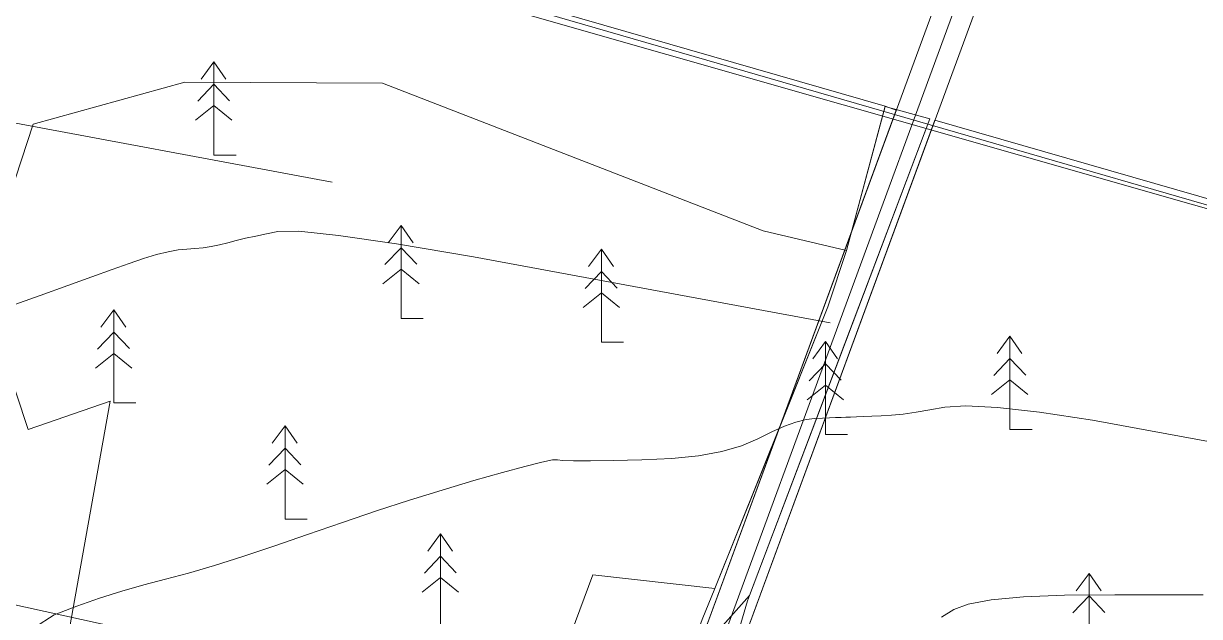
# Model space of a CAD drawing. Header units: metres. Extents: x 533049 to 537618, y 1849954 to 1852676.
# Drawn here: x 535111.4 to 535334.5, y 1851996.4 to 1852108.9 of the extents above; entities that cross this region are included whole.
import ezdxf

# ---------------------------------------------------------------- set-up
doc = ezdxf.new("R2010")
doc.units = ezdxf.units.M
doc.header["$LTSCALE"] = 2
for name, color, linetype, lineweight in [('13', 7, 'Continuous', 13), ('20', 7, 'Continuous', 13), ('48', 7, 'Continuous', 13), ('50', 7, 'Continuous', 13), ('54', 7, 'Continuous', 13), ('57', 7, 'Continuous', 13), ('60', 7, 'Continuous', 13), ('63', 7, 'Continuous', 13)]:
    doc.layers.add(name, color=color, linetype=linetype, lineweight=lineweight)

msp = doc.modelspace()

# ---------------------------------------------------------------- linework, layer by layer
at = {"linetype": 'Continuous', "lineweight": 13}
msp.add_lwpolyline([(535094.87, 1851896.09), (535117.48, 1851890.12), (535139.23, 1851884.29), (535172.75, 1851878.74), (535183.6, 1851875.83), (535192.64, 1851909.6), (535217.32, 1851905.94), (535223.47, 1851947.35), (535229.23, 1851964.63), (535234.99, 1851981.9), (535240.14, 1851995.84), (535242.55, 1852001.76), (535253.26, 1852028.44), (535263.96, 1852055.12), (535267.52, 1852065.82), (535274.86, 1852093.21), (534741.15, 1852246.88)], dxfattribs=at)
at = {"layer": '13'}
msp.add_line((535231.37, 1851957.72), (535296.65, 1852135.11), dxfattribs=at)
at = {"layer": '20'}
for points in [[(535094.87, 1851896.09), (535140.09, 1851884.15), (535172.75, 1851878.74), (535219.42, 1852004.36), (535242.55, 1852001.76), (535263.96, 1852055.12), (535267.52, 1852065.82), (535251.67, 1852069.57), (535179.49, 1852097.59), (535142.02, 1852097.73), (535113.24, 1852089.79), (535103.18, 1852059.25), (535112.26, 1852031.89), (535127.82, 1852037.24), (535115.66, 1851969.09), (535067.52, 1851980.29)], [(535283.32, 1852090.83), (535249.09, 1852000.42), (535248.7, 1851999.4), (535226.92, 1851925.31), (535247.44, 1851923.34), (535246.46, 1851909.16), (535322.81, 1851918.47), (535266.4, 1851778.76), (535207.48, 1851780.5), (535201.15, 1851758.93), (535234.41, 1851756.7), (535235.21, 1851760.98), (535258.72, 1851759.64), (535254.18, 1851737.72), (535253.11, 1851726.22), (535247.76, 1851709.38), (535266.46, 1851704.56), (535308.13, 1851692.53), (535332.28, 1851687.11)]]:
    msp.add_lwpolyline(points, dxfattribs=at)
at = {"layer": '48'}
for points in [[(534741.15, 1852246.88), (535274.86, 1852093.21), (535276.95, 1852092.44), (535231.96, 1851970.19), (535231.63, 1851969.39), (535231.24, 1851968.63), (535230.78, 1851967.91), (535230.25, 1851967.23), (535229.68, 1851966.6), (535229.05, 1851966.01), (535007.86, 1852016.34)], [(536109.47, 1851795.17), (535864.16, 1851843.17), (535520.04, 1851920.07), (535411, 1851934.63), (535398.76, 1851936.67), (535386.68, 1851939.49), (535356.75, 1851947.51), (535338.85, 1851951.47), (535320.67, 1851953.84), (535280.13, 1851957.3), (535241.1, 1851963.93), (535240.72, 1851964.76), (535240.41, 1851965.63), (535240.19, 1851966.52), (535240.05, 1851967.43), (535239.99, 1851968.35), (535240.02, 1851969.27), (535240.13, 1851970.18), (535240.33, 1851971.08), (535240.61, 1851971.96), (535284.25, 1852090.56), (536115.56, 1851851.29)]]:
    msp.add_lwpolyline(points, dxfattribs=at)
at = {"layer": '50'}
msp.add_lwpolyline([(536135.62, 1851789.73), (535515.36, 1851926.72), (535258.49, 1851965.9), (535022.43, 1852017.88), (534680.94, 1852158.74), (534430.49, 1852265.01), (534355.97, 1852086.41), (534346.15, 1851984.65), (534462.32, 1851750.84), (534498.61, 1851623.52), (534531.69, 1851526.54), (534597.01, 1851432.26), (534785.89, 1851296.54), (534919.76, 1851224.01), (534977.19, 1851164.91), (535024.77, 1851103.67), (535103, 1851049.68), (535187.68, 1851009.38), (535275.89, 1851002.01), (535384.77, 1851022.15), (535615.7, 1851282.83), (535719.73, 1851373.89), (535864.09, 1851423.05), (536000.84, 1851463.59)], dxfattribs=at)
at = {"layer": '54'}
for points in [[(535231.96, 1851970.19), (535293.13, 1852136.4)], [(535240.61, 1851971.96), (535300.17, 1852133.81)]]:
    msp.add_lwpolyline(points, dxfattribs=at)
at = {"layer": '57'}
for p, q in [((535147.51, 1852101.59), (535147.51, 1852083.92)), ((535144.45, 1852094.15), (535147.51, 1852097.35)), ((535150.49, 1852094.22), (535147.51, 1852097.35)), ((535144.03, 1852090.53), (535147.51, 1852093.31)), ((535150.92, 1852090.53), (535147.51, 1852093.31)), ((535147.51, 1852083.92), (535151.72, 1852083.92)), ((535183.01, 1852070.59), (535183.01, 1852052.92)), ((535179.95, 1852063.15), (535183.01, 1852066.35)), ((535185.99, 1852063.22), (535183.01, 1852066.35)), ((535221.01, 1852066.09), (535221.01, 1852048.42)), ((535179.53, 1852059.53), (535183.01, 1852062.31)), ((535186.42, 1852059.53), (535183.01, 1852062.31)), ((535217.95, 1852058.65), (535221.01, 1852061.85)), ((535223.99, 1852058.72), (535221.01, 1852061.85)), ((535217.53, 1852055.03), (535221.01, 1852057.81)), ((535224.42, 1852055.03), (535221.01, 1852057.81)), ((535128.51, 1852054.59), (535128.51, 1852036.92)), ((535183.01, 1852052.92), (535187.22, 1852052.92)), ((535125.45, 1852047.15), (535128.51, 1852050.35)), ((535131.49, 1852047.22), (535128.51, 1852050.35)), ((535298.51, 1852049.59), (535298.51, 1852031.92)), ((535221.01, 1852048.42), (535225.22, 1852048.42)), ((535263.51, 1852048.59), (535263.51, 1852030.92)), ((535125.03, 1852043.53), (535128.51, 1852046.31)), ((535131.92, 1852043.53), (535128.51, 1852046.31)), ((535295.45, 1852042.15), (535298.51, 1852045.35)), ((535301.49, 1852042.22), (535298.51, 1852045.35)), ((535260.45, 1852041.15), (535263.51, 1852044.35)), ((535266.49, 1852041.22), (535263.51, 1852044.35)), ((535260.03, 1852037.53), (535263.51, 1852040.31)), ((535266.92, 1852037.53), (535263.51, 1852040.31)), ((535295.03, 1852038.53), (535298.51, 1852041.31)), ((535301.92, 1852038.53), (535298.51, 1852041.31)), ((535128.51, 1852036.92), (535132.72, 1852036.92)), ((535161.01, 1852032.59), (535161.01, 1852014.92)), ((535298.51, 1852031.92), (535302.72, 1852031.92)), ((535263.51, 1852030.92), (535267.72, 1852030.92)), ((535157.95, 1852025.15), (535161.01, 1852028.35)), ((535163.99, 1852025.22), (535161.01, 1852028.35)), ((535157.53, 1852021.53), (535161.01, 1852024.31)), ((535164.42, 1852021.53), (535161.01, 1852024.31)), ((535161.01, 1852014.92), (535165.22, 1852014.92)), ((535190.51, 1852012.09), (535190.51, 1851994.42)), ((535187.45, 1852004.65), (535190.51, 1852007.85)), ((535193.49, 1852004.72), (535190.51, 1852007.85)), ((535313.51, 1852004.59), (535313.51, 1851986.92)), ((535187.03, 1852001.03), (535190.51, 1852003.81)), ((535193.92, 1852001.03), (535190.51, 1852003.81)), ((535310.45, 1851997.15), (535313.51, 1852000.35)), ((535316.49, 1851997.22), (535313.51, 1852000.35))]:
    msp.add_line(p, q, dxfattribs=at)
msp.add_lwpolyline([(534435.02, 1852302.37), (534325.71, 1852049.19), (534353.83, 1851932.14), (534451.75, 1851760.49), (534494.45, 1851609.32), (534521.83, 1851454.44), (534874.05, 1851297.73), (534980, 1851227.29), (535025.24, 1851130.42), (535137.95, 1851046.53), (535351.89, 1851022.3), (535580.63, 1851242.44), (535635.17, 1851288.02), (535713.4, 1851370.26), (536002.39, 1851411.84), (536158.13, 1851571.22), (536125.74, 1851798.92), (536134.24, 1851845.92), (534499.3, 1852312.5)], close=True, dxfattribs=at)
for points in [[(535145.09, 1852098.3), (535147.51, 1852101.59), (535149.78, 1852098.3)], [(535145.09, 1852098.3), (535147.51, 1852101.59), (535149.78, 1852098.3)], [(535151.72, 1852083.92), (535147.51, 1852083.92), (535147.51, 1852101.59)], [(535094.87, 1851896.09), (535140.09, 1851884.15), (535172.75, 1851878.74), (535219.42, 1852004.36), (535242.55, 1852001.76), (535263.96, 1852055.12), (535267.52, 1852065.82), (535251.67, 1852069.57), (535179.49, 1852097.59), (535142.02, 1852097.73), (535113.24, 1852089.79), (535103.18, 1852059.25), (535112.26, 1852031.89), (535127.82, 1852037.24), (535115.66, 1851969.09), (535067.52, 1851980.29)], [(535144.45, 1852094.15), (535147.51, 1852097.35), (535150.49, 1852094.22)], [(535144.03, 1852090.53), (535147.51, 1852093.31), (535150.92, 1852090.53)], [(535243.54, 1851994.14), (535249.09, 1852000.42), (535266.21, 1852045.62), (535283.32, 1852090.83), (535274.83, 1852093.11), (535267.52, 1852065.82), (535263.96, 1852055.12), (535253.26, 1852028.44), (535242.55, 1852001.76), (535240.14, 1851995.84)], [(535103.41, 1852091.16), (535169.95, 1852078.78)], [(535283.32, 1852090.83), (535249.09, 1852000.42), (535248.7, 1851999.4), (535226.92, 1851925.31), (535247.44, 1851923.34), (535246.46, 1851909.16), (535322.81, 1851918.47), (535266.4, 1851778.76), (535207.48, 1851780.5), (535201.15, 1851758.93), (535234.41, 1851756.7), (535235.21, 1851760.98), (535258.72, 1851759.64), (535254.18, 1851737.72), (535253.11, 1851726.22), (535247.76, 1851709.38), (535266.46, 1851704.56), (535308.13, 1851692.53), (535332.28, 1851687.11)], [(535264.39, 1852052.11), (535196.73, 1852064.61), (535182.17, 1852067.07), (535171.14, 1852068.69), (535163.63, 1852069.49), (535159.64, 1852069.46), (535157.47, 1852069.02), (535155.44, 1852068.58), (535153.54, 1852068.15), (535151.77, 1852067.72), (535150.13, 1852067.3), (535148.57, 1852066.92), (535147.01, 1852066.61), (535145.47, 1852066.37), (535143.93, 1852066.2), (535142.41, 1852066.1), (535140.75, 1852065.95), (535138.83, 1852065.6), (535136.64, 1852065.05), (535134.17, 1852064.32), (535131.44, 1852063.38), (535128.23, 1852062.23), (535124.36, 1852060.84), (535119.81, 1852059.2), (535114.58, 1852057.32), (535108.69, 1852055.2)], [(535180.59, 1852067.3), (535183.01, 1852070.59), (535185.28, 1852067.3)], [(535180.59, 1852067.3), (535183.01, 1852070.59), (535185.28, 1852067.3)], [(535187.22, 1852052.92), (535183.01, 1852052.92), (535183.01, 1852070.59)], [(535179.95, 1852063.15), (535183.01, 1852066.35), (535185.99, 1852063.22)], [(535218.59, 1852062.8), (535221.01, 1852066.09), (535223.28, 1852062.8)], [(535218.59, 1852062.8), (535221.01, 1852066.09), (535223.28, 1852062.8)], [(535225.22, 1852048.42), (535221.01, 1852048.42), (535221.01, 1852066.09)], [(535179.53, 1852059.53), (535183.01, 1852062.31), (535186.42, 1852059.53)], [(535217.95, 1852058.65), (535221.01, 1852061.85), (535223.99, 1852058.72)], [(535217.53, 1852055.03), (535221.01, 1852057.81), (535224.42, 1852055.03)], [(535126.09, 1852051.3), (535128.51, 1852054.59), (535130.78, 1852051.3)], [(535126.09, 1852051.3), (535128.51, 1852054.59), (535130.78, 1852051.3)], [(535132.72, 1852036.92), (535128.51, 1852036.92), (535128.51, 1852054.59)], [(535125.45, 1852047.15), (535128.51, 1852050.35), (535131.49, 1852047.22)], [(535296.09, 1852046.3), (535298.51, 1852049.59), (535300.78, 1852046.3)], [(535296.09, 1852046.3), (535298.51, 1852049.59), (535300.78, 1852046.3)], [(535302.72, 1852031.92), (535298.51, 1852031.92), (535298.51, 1852049.59)], [(535261.09, 1852045.3), (535263.51, 1852048.59), (535265.78, 1852045.3)], [(535261.09, 1852045.3), (535263.51, 1852048.59), (535265.78, 1852045.3)], [(535267.72, 1852030.92), (535263.51, 1852030.92), (535263.51, 1852048.59)], [(535125.03, 1852043.53), (535128.51, 1852046.31), (535131.92, 1852043.53)], [(535295.45, 1852042.15), (535298.51, 1852045.35), (535301.49, 1852042.22)], [(535260.45, 1852041.15), (535263.51, 1852044.35), (535266.49, 1852041.22)], [(535260.03, 1852037.53), (535263.51, 1852040.31), (535266.92, 1852037.53)], [(535295.03, 1852038.53), (535298.51, 1852041.31), (535301.92, 1852038.53)], [(535358.84, 1852025.44), (535314.15, 1852033.64), (535304.12, 1852035.17), (535296.12, 1852036.09), (535290.13, 1852036.41), (535286.17, 1852036.12), (535283.32, 1852035.59), (535280.69, 1852035.16), (535278.27, 1852034.83), (535276.07, 1852034.6), (535274.09, 1852034.47), (535272.32, 1852034.4), (535270.76, 1852034.34), (535269.41, 1852034.29), (535268.28, 1852034.25), (535267.36, 1852034.21), (535266.47, 1852034.18), (535265.44, 1852034.14), (535264.27, 1852034.1), (535262.95, 1852034.04), (535261.49, 1852033.99), (535259.83, 1852033.79), (535257.92, 1852033.3), (535255.76, 1852032.53), (535253.35, 1852031.47), (535250.69, 1852030.14), (535247.59, 1852028.79), (535243.84, 1852027.71), (535239.44, 1852026.91), (535234.4, 1852026.37), (535228.71, 1852026.11), (535223.26, 1852026.01), (535218.94, 1852025.96), (535215.74, 1852025.97), (535213.66, 1852026.03), (535212.71, 1852026.15), (535211.76, 1852026.11), (535209.7, 1852025.69), (535206.52, 1852024.9), (535202.24, 1852023.74), (535196.84, 1852022.2), (535190.81, 1852020.41), (535184.64, 1852018.5), (535178.33, 1852016.45), (535171.88, 1852014.27), (535165.29, 1852011.97), (535158.88, 1852009.74), (535152.98, 1852007.78), (535147.6, 1852006.09), (535142.72, 1852004.68), (535138.35, 1852003.54), (535134.21, 1852002.46), (535130.03, 1852001.25), (535125.81, 1851999.9), (535121.54, 1851998.4), (535117.23, 1851996.76), (535113.46, 1851994.37)], [(535158.59, 1852029.3), (535161.01, 1852032.59), (535163.28, 1852029.3)], [(535158.59, 1852029.3), (535161.01, 1852032.59), (535163.28, 1852029.3)], [(535165.22, 1852014.92), (535161.01, 1852014.92), (535161.01, 1852032.59)], [(535157.95, 1852025.15), (535161.01, 1852028.35), (535163.99, 1852025.22)], [(535157.53, 1852021.53), (535161.01, 1852024.31), (535164.42, 1852021.53)], [(535188.09, 1852008.8), (535190.51, 1852012.09), (535192.78, 1852008.8)], [(535188.09, 1852008.8), (535190.51, 1852012.09), (535192.78, 1852008.8)], [(535194.72, 1851994.42), (535190.51, 1851994.42), (535190.51, 1852012.09)], [(535187.45, 1852004.65), (535190.51, 1852007.85), (535193.49, 1852004.72)], [(535311.09, 1852001.3), (535313.51, 1852004.59), (535315.78, 1852001.3)], [(535311.09, 1852001.3), (535313.51, 1852004.59), (535315.78, 1852001.3)], [(535317.72, 1851986.92), (535313.51, 1851986.92), (535313.51, 1852004.59)], [(535187.03, 1852001.03), (535190.51, 1852003.81), (535193.92, 1852001.03)], [(535335.14, 1852000.51), (535327.74, 1852000.53), (535318.37, 1852000.56), (535308.87, 1852000.48), (535301.06, 1852000.16), (535294.96, 1851999.59), (535290.56, 1851998.79), (535287.86, 1851997.74), (535285.52, 1851996.31)], [(535310.45, 1851997.15), (535313.51, 1852000.35), (535316.49, 1851997.22)]]:
    msp.add_lwpolyline(points, dxfattribs=at)
at = {"layer": '60'}
for points in [[(534741.15, 1852246.88), (535274.86, 1852093.21), (535276.95, 1852092.44), (535231.96, 1851970.19)], [(535240.61, 1851971.96), (535284.25, 1852090.56), (536115.56, 1851851.29)]]:
    msp.add_lwpolyline(points, dxfattribs=at)
at = {"layer": '63'}
msp.add_lwpolyline([(536154.15, 1851837.61), (534610.33, 1852284.54), (534600.31, 1852290.54), (534590.7, 1852288.94), (534492.16, 1852324.08), (534334.22, 1852264.06), (534331.46, 1852261.17), (534130.24, 1851934.92), (533977.24, 1851648.42), (533635.79, 1851349.93), (533873.14, 1850873.11), (533992.12, 1850668.54), (534105.11, 1850436.65), (534145.61, 1850408.52), (534298.24, 1850375.42), (534676.74, 1850366.42), (535302.12, 1850496.66), (535596.71, 1850749.44), (535598.06, 1850750.65), (535665.24, 1850813.42), (535773.24, 1850864.92), (535903.24, 1850946.42), (536051.24, 1851044.92)], dxfattribs=at)

doc.saveas('drawing.dxf')
